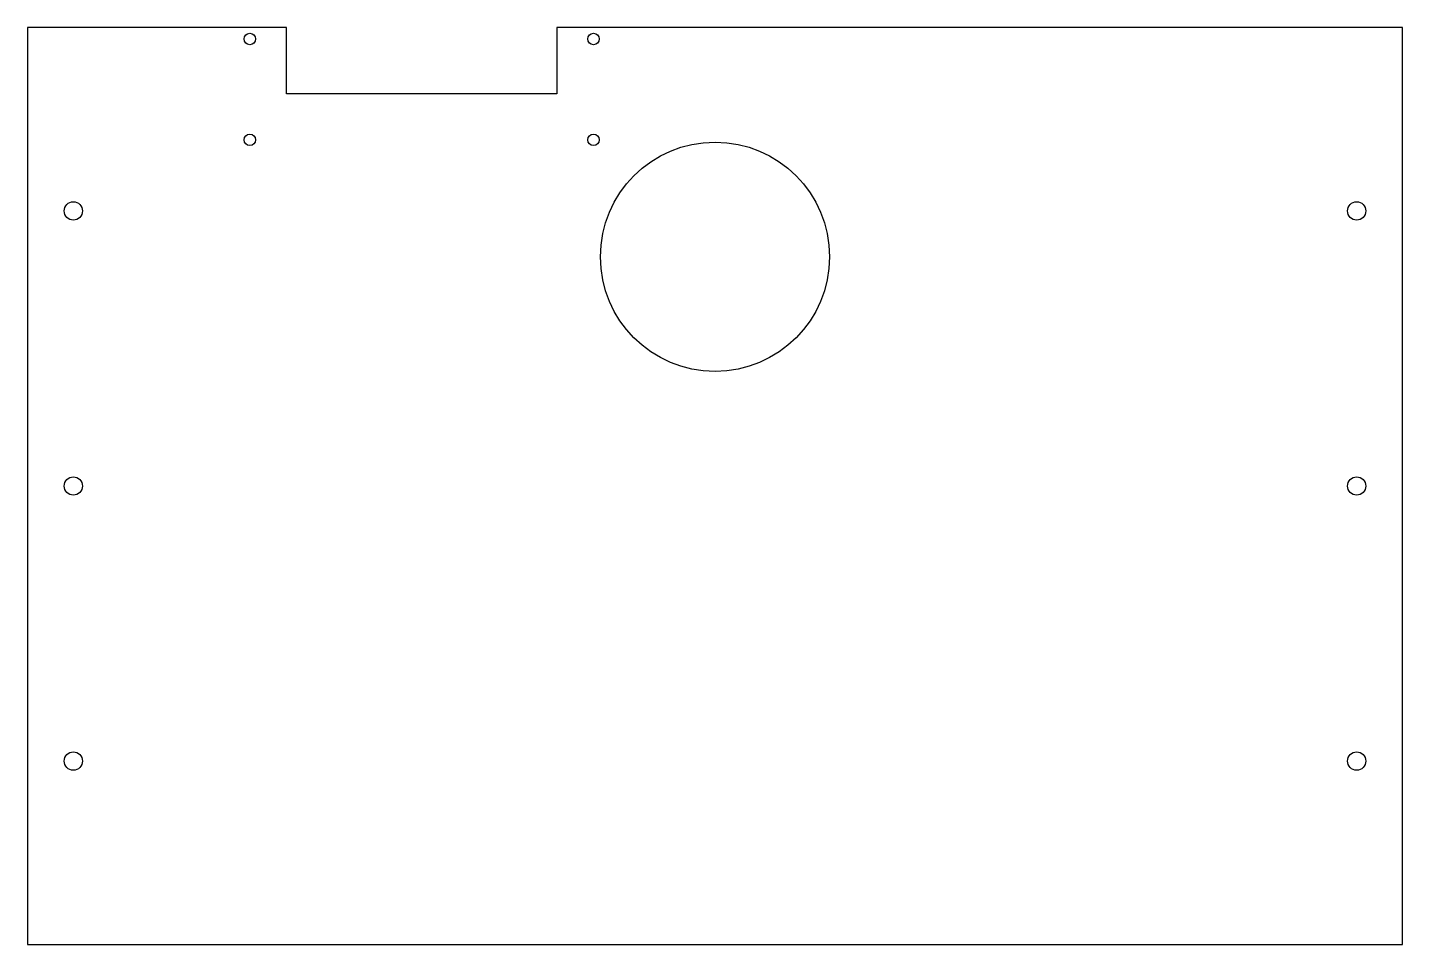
# Model space of a CAD drawing. Header units: millimetres. Extents: x -150 to 150, y -100 to 100.
import ezdxf

# ---------------------------------------------------------------- set-up
doc = ezdxf.new("R2010")
doc.units = ezdxf.units.MM

msp = doc.modelspace()

# ---------------------------------------------------------------- linework, layer by layer
at = {"color": 7, "linetype": 'Continuous', "lineweight": 25}
for p, q in [((-93.5, 100), (-150, 100)), ((-150, 100), (-150, -100)), ((-93.5, 85.5), (-93.5, 100)), ((150, 100), (-34.5, 100)), ((-34.5, 100), (-34.5, 85.5)), ((150, -100), (150, 100)), ((-34.5, 85.5), (-93.5, 85.5)), ((-150, -100), (150, -100))]:
    msp.add_line(p, q, dxfattribs=at)
for centre, radius in [((-101.5, 97.5), 1.25), ((-26.5, 97.5), 1.25), ((-101.5, 75.5), 1.25), ((-26.5, 75.5), 1.25), ((0, 50), 25), ((-140, 60), 2), ((140, 60), 2), ((-140, 0), 2), ((140, 0), 2), ((-140, -60), 2), ((140, -60), 2)]:
    msp.add_circle(centre, radius, dxfattribs=at)

doc.saveas('drawing.dxf')
